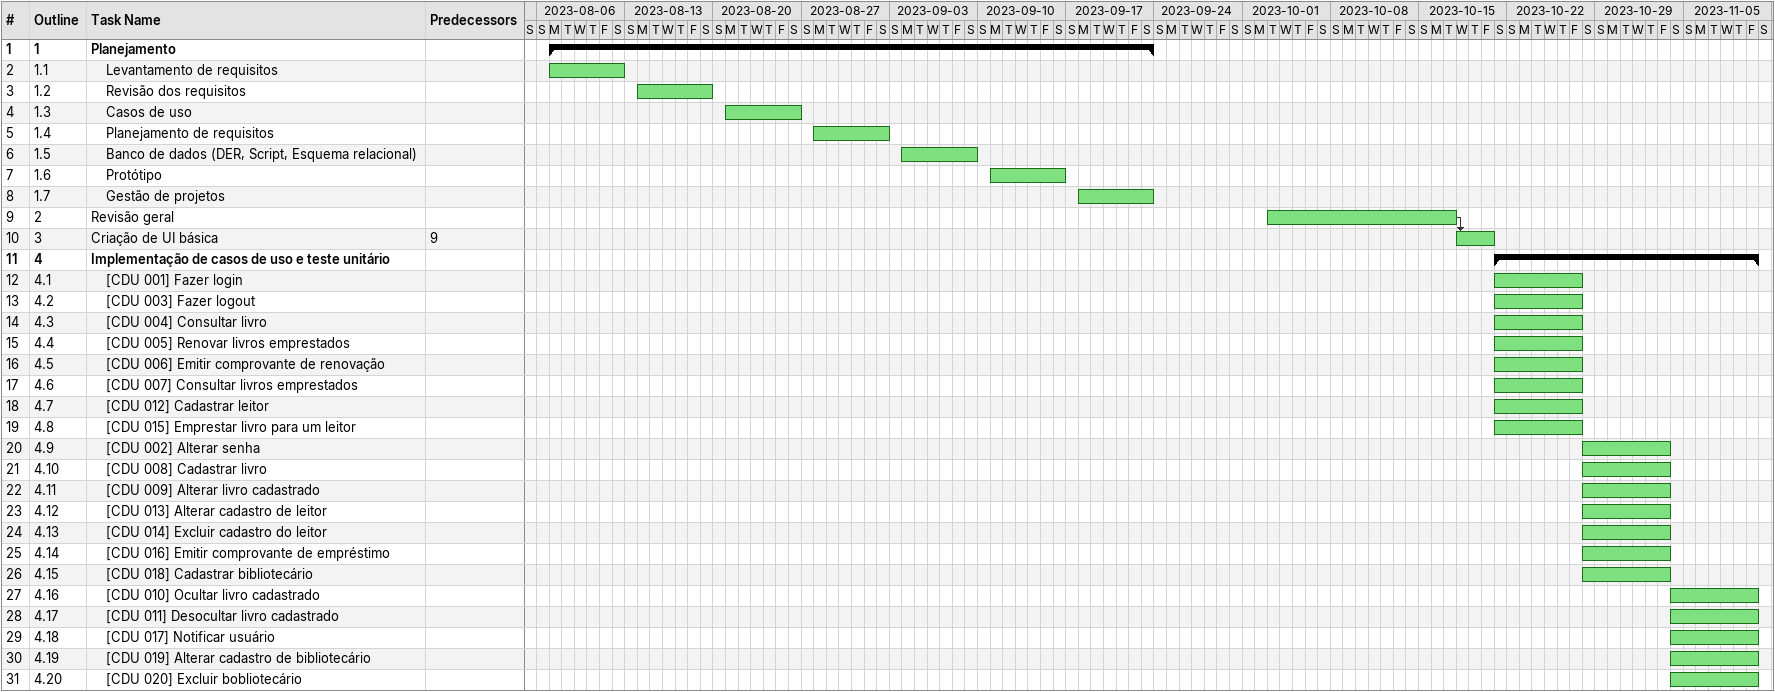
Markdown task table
| ID | WBS | Task | Start | Finish | Predecessors |
|---|---|---|---|---|---|
| 1 | 1 | **Planejamento** | 2023-08-07 | 2023-09-23 |  |
| 2 | 1.1 | Levantamento de requisitos | 2023-08-07 | 2023-08-12 |  |
| 3 | 1.2 | Revisão dos requisitos | 2023-08-14 | 2023-08-19 |  |
| 4 | 1.3 | Casos de uso | 2023-08-21 | 2023-08-26 |  |
| 5 | 1.4 | Planejamento de requisitos | 2023-08-28 | 2023-09-02 |  |
| 6 | 1.5 | Banco de dados (DER, Script, Esquema relacional) | 2023-09-04 | 2023-09-09 |  |
| 7 | 1.6 | Protótipo | 2023-09-11 | 2023-09-16 |  |
| 8 | 1.7 | Gestão de projetos | 2023-09-18 | 2023-09-23 |  |
| 9 | 2 | Revisão geral | 2023-10-03 | 2023-10-17 |  |
| 10 | 3 | Criação de UI básica | 2023-10-18 | 2023-10-20 | 9 |
| 11 | 4 | **Implementação de casos de uso e teste unitário** | 2023-10-21 | 2023-11-10 |  |
| 12 | 4.1 | [CDU 001] Fazer login | 2023-10-21 | 2023-10-27 |  |
| 13 | 4.2 | [CDU 003] Fazer logout | 2023-10-21 | 2023-10-27 |  |
| 14 | 4.3 | [CDU 004] Consultar livro | 2023-10-21 | 2023-10-27 |  |
| 15 | 4.4 | [CDU 005] Renovar livros emprestados | 2023-10-21 | 2023-10-27 |  |
| 16 | 4.5 | [CDU 006] Emitir comprovante de renovação | 2023-10-21 | 2023-10-27 |  |
| 17 | 4.6 | [CDU 007] Consultar livros emprestados | 2023-10-21 | 2023-10-27 |  |
| 18 | 4.7 | [CDU 012] Cadastrar leitor | 2023-10-21 | 2023-10-27 |  |
| 19 | 4.8 | [CDU 015] Emprestar livro para um leitor | 2023-10-21 | 2023-10-27 |  |
| 20 | 4.9 | [CDU 002] Alterar senha | 2023-10-28 | 2023-11-03 |  |
| 21 | 4.10 | [CDU 008] Cadastrar livro | 2023-10-28 | 2023-11-03 |  |
| 22 | 4.11 | [CDU 009] Alterar livro cadastrado | 2023-10-28 | 2023-11-03 |  |
| 23 | 4.12 | [CDU 013] Alterar cadastro de leitor | 2023-10-28 | 2023-11-03 |  |
| 24 | 4.13 | [CDU 014] Excluir cadastro do leitor | 2023-10-28 | 2023-11-03 |  |
| 25 | 4.14 | [CDU 016] Emitir comprovante de empréstimo | 2023-10-28 | 2023-11-03 |  |
| 26 | 4.15 | [CDU 018] Cadastrar bibliotecário | 2023-10-28 | 2023-11-03 |  |
| 27 | 4.16 | [CDU 010] Ocultar livro cadastrado | 2023-11-04 | 2023-11-10 |  |
| 28 | 4.17 | [CDU 011] Desocultar livro cadastrado | 2023-11-04 | 2023-11-10 |  |
| 29 | 4.18 | [CDU 017] Notificar usuário | 2023-11-04 | 2023-11-10 |  |
| 30 | 4.19 | [CDU 019] Alterar cadastro de bibliotecário | 2023-11-04 | 2023-11-10 |  |
| 31 | 4.20 | [CDU 020] Excluir bobliotecário | 2023-11-04 | 2023-11-10 |  |
